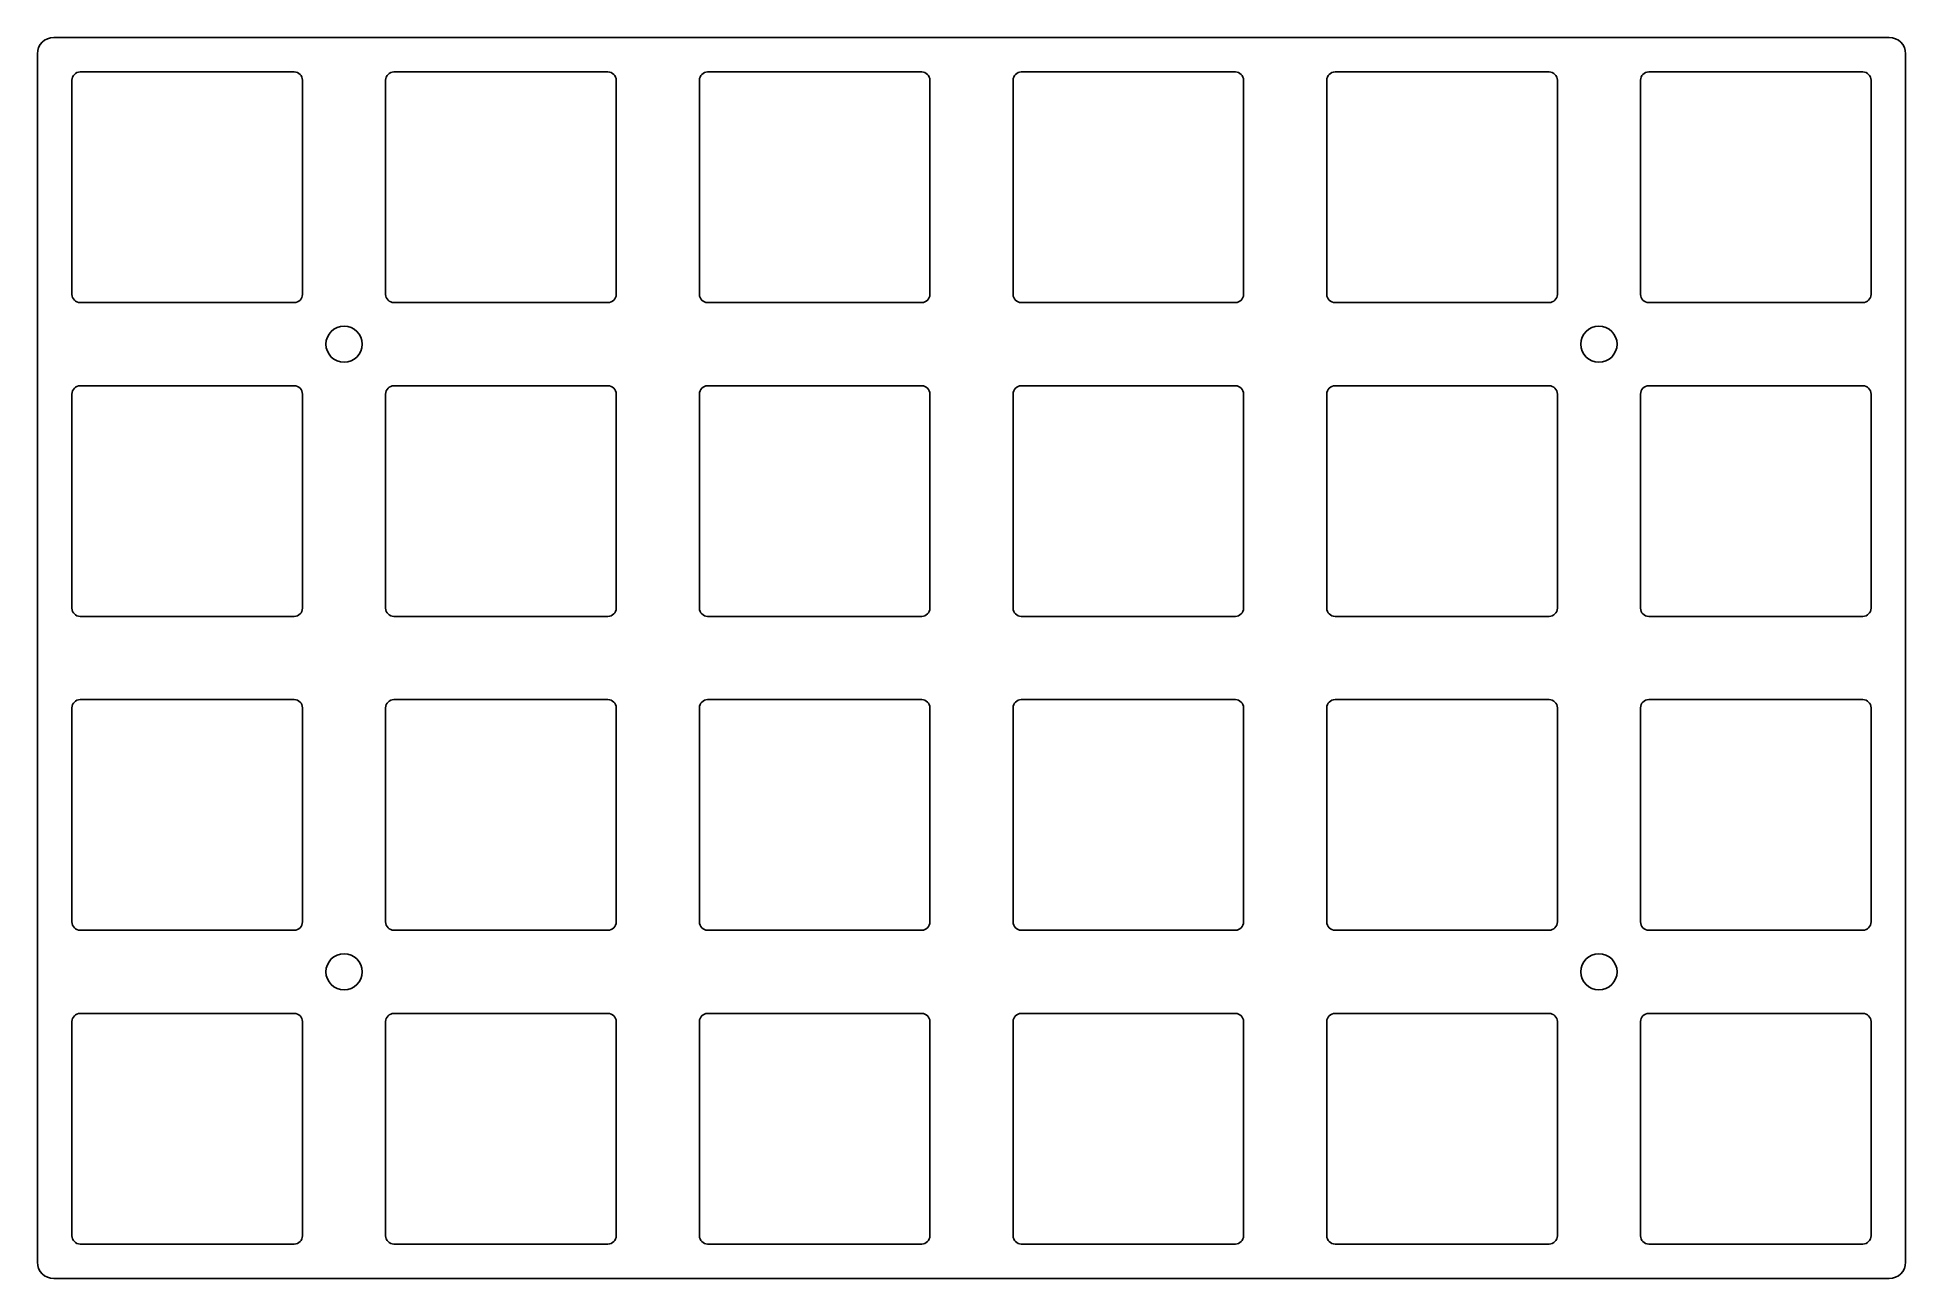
# Model space of a CAD drawing. Extents: x 10 to 123, y -131 to -55.
import ezdxf

# ---------------------------------------------------------------- set-up
doc = ezdxf.new("R2010")
doc.units = 0
doc.layers.add('WHITE', color=7, linetype='CONTINUOUS')

msp = doc.modelspace()

# ---------------------------------------------------------------- linework, layer by layer
at = {"layer": 'WHITE', "linetype": 'CONTINUOUS'}
for p, q in [((10.95, -55.194), (122.4, -55.194)), ((9.95, -129.544), (9.95, -56.194)), ((123.4, -56.194), (123.4, -129.544)), ((12.05, -70.794), (12.05, -57.794)), ((12.55, -57.294), (25.55, -57.294)), ((26.05, -57.794), (26.05, -70.794)), ((31.1, -70.794), (31.1, -57.794)), ((31.6, -57.294), (44.6, -57.294)), ((45.1, -57.794), (45.1, -70.794)), ((50.15, -70.794), (50.15, -57.794)), ((50.65, -57.294), (63.65, -57.294)), ((64.15, -57.794), (64.15, -70.794)), ((69.2, -70.794), (69.2, -57.794)), ((69.7, -57.294), (82.7, -57.294)), ((83.2, -57.794), (83.2, -70.794)), ((88.25, -70.794), (88.25, -57.794)), ((88.75, -57.294), (101.75, -57.294)), ((102.25, -57.794), (102.25, -70.794)), ((107.3, -70.794), (107.3, -57.794)), ((107.8, -57.294), (120.8, -57.294)), ((121.3, -57.794), (121.3, -70.794)), ((25.55, -71.294), (12.55, -71.294)), ((44.6, -71.294), (31.6, -71.294)), ((63.65, -71.294), (50.65, -71.294)), ((82.7, -71.294), (69.7, -71.294)), ((101.75, -71.294), (88.75, -71.294)), ((120.8, -71.294), (107.8, -71.294)), ((12.05, -89.844), (12.05, -76.844)), ((12.55, -76.344), (25.55, -76.344)), ((26.05, -76.844), (26.05, -89.844)), ((31.1, -89.844), (31.1, -76.844)), ((31.6, -76.344), (44.6, -76.344)), ((45.1, -76.844), (45.1, -89.844)), ((50.15, -89.844), (50.15, -76.844)), ((50.65, -76.344), (63.65, -76.344)), ((64.15, -76.844), (64.15, -89.844)), ((69.2, -89.844), (69.2, -76.844)), ((69.7, -76.344), (82.7, -76.344)), ((83.2, -76.844), (83.2, -89.844)), ((88.25, -89.844), (88.25, -76.844)), ((88.75, -76.344), (101.75, -76.344)), ((102.25, -76.844), (102.25, -89.844)), ((107.3, -89.844), (107.3, -76.844)), ((107.8, -76.344), (120.8, -76.344)), ((121.3, -76.844), (121.3, -89.844)), ((25.55, -90.344), (12.55, -90.344)), ((44.6, -90.344), (31.6, -90.344)), ((63.65, -90.344), (50.65, -90.344)), ((82.7, -90.344), (69.7, -90.344)), ((101.75, -90.344), (88.75, -90.344)), ((120.8, -90.344), (107.8, -90.344)), ((12.05, -108.894), (12.05, -95.894)), ((12.55, -95.394), (25.55, -95.394)), ((26.05, -95.894), (26.05, -108.894)), ((31.1, -108.894), (31.1, -95.894)), ((31.6, -95.394), (44.6, -95.394)), ((45.1, -95.894), (45.1, -108.894)), ((50.15, -108.894), (50.15, -95.894)), ((50.65, -95.394), (63.65, -95.394)), ((64.15, -95.894), (64.15, -108.894)), ((69.2, -108.894), (69.2, -95.894)), ((69.7, -95.394), (82.7, -95.394)), ((83.2, -95.894), (83.2, -108.894)), ((88.25, -108.894), (88.25, -95.894)), ((88.75, -95.394), (101.75, -95.394)), ((102.25, -95.894), (102.25, -108.894)), ((107.3, -108.894), (107.3, -95.894)), ((107.8, -95.394), (120.8, -95.394)), ((121.3, -95.894), (121.3, -108.894)), ((25.55, -109.394), (12.55, -109.394)), ((44.6, -109.394), (31.6, -109.394)), ((63.65, -109.394), (50.65, -109.394)), ((82.7, -109.394), (69.7, -109.394)), ((101.75, -109.394), (88.75, -109.394)), ((120.8, -109.394), (107.8, -109.394)), ((12.55, -114.444), (25.55, -114.444)), ((31.6, -114.444), (44.6, -114.444)), ((50.65, -114.444), (63.65, -114.444)), ((69.7, -114.444), (82.7, -114.444)), ((88.75, -114.444), (101.75, -114.444)), ((107.8, -114.444), (120.8, -114.444)), ((12.05, -127.944), (12.05, -114.944)), ((26.05, -114.944), (26.05, -127.944)), ((31.1, -127.944), (31.1, -114.944)), ((45.1, -114.944), (45.1, -127.944)), ((50.15, -127.944), (50.15, -114.944)), ((64.15, -114.944), (64.15, -127.944)), ((69.2, -127.944), (69.2, -114.944)), ((83.2, -114.944), (83.2, -127.944)), ((88.25, -127.944), (88.25, -114.944)), ((102.25, -114.944), (102.25, -127.944)), ((107.3, -127.944), (107.3, -114.944)), ((121.3, -114.944), (121.3, -127.944)), ((25.55, -128.444), (12.55, -128.444)), ((44.6, -128.444), (31.6, -128.444)), ((63.65, -128.444), (50.65, -128.444)), ((82.7, -128.444), (69.7, -128.444)), ((101.75, -128.444), (88.75, -128.444)), ((120.8, -128.444), (107.8, -128.444)), ((122.4, -130.544), (10.95, -130.544))]:
    msp.add_line(p, q, dxfattribs=at)
at = {"layer": 'WHITE'}
for centre in [(28.575, -73.819), (104.775, -73.819), (28.575, -111.919), (104.775, -111.919)]:
    msp.add_circle(centre, 1.1, dxfattribs=at)
for centre, radius, start, end in [((10.95, -56.194), 1, 90, 180), ((122.4, -56.194), 1, 0, 90), ((12.55, -57.794), 0.5, 90, 180), ((25.55, -57.794), 0.5, 0, 90), ((31.6, -57.794), 0.5, 90, 180), ((44.6, -57.794), 0.5, 0, 90), ((50.65, -57.794), 0.5, 90, 180), ((63.65, -57.794), 0.5, 0, 90), ((69.7, -57.794), 0.5, 90, 180), ((82.7, -57.794), 0.5, 0, 90), ((88.75, -57.794), 0.5, 90, 180), ((101.75, -57.794), 0.5, 0, 90), ((107.8, -57.794), 0.5, 90, 180), ((120.8, -57.794), 0.5, 0, 90), ((12.55, -70.794), 0.5, -180, -90), ((25.55, -70.794), 0.5, -90, 0), ((31.6, -70.794), 0.5, -180, -90), ((44.6, -70.794), 0.5, -90, 0), ((50.65, -70.794), 0.5, -180, -90), ((63.65, -70.794), 0.5, -90, 0), ((69.7, -70.794), 0.5, -180, -90), ((82.7, -70.794), 0.5, -90, 0), ((88.75, -70.794), 0.5, -180, -90), ((101.75, -70.794), 0.5, -90, 0), ((107.8, -70.794), 0.5, -180, -90), ((120.8, -70.794), 0.5, -90, 0), ((12.55, -76.844), 0.5, 90, 180), ((25.55, -76.844), 0.5, 0, 90), ((31.6, -76.844), 0.5, 90, 180), ((44.6, -76.844), 0.5, 0, 90), ((50.65, -76.844), 0.5, 90, 180), ((63.65, -76.844), 0.5, 0, 90), ((69.7, -76.844), 0.5, 90, 180), ((82.7, -76.844), 0.5, 0, 90), ((88.75, -76.844), 0.5, 90, 180), ((101.75, -76.844), 0.5, 0, 90), ((107.8, -76.844), 0.5, 90, 180), ((120.8, -76.844), 0.5, 0, 90), ((12.55, -89.844), 0.5, -180, -90), ((25.55, -89.844), 0.5, -90, 0), ((31.6, -89.844), 0.5, -180, -90), ((44.6, -89.844), 0.5, -90, 0), ((50.65, -89.844), 0.5, -180, -90), ((63.65, -89.844), 0.5, -90, 0), ((69.7, -89.844), 0.5, -180, -90), ((82.7, -89.844), 0.5, -90, 0), ((88.75, -89.844), 0.5, -180, -90), ((101.75, -89.844), 0.5, -90, 0), ((107.8, -89.844), 0.5, -180, -90), ((120.8, -89.844), 0.5, -90, 0), ((12.55, -95.894), 0.5, 90, 180), ((25.55, -95.894), 0.5, 0, 90), ((31.6, -95.894), 0.5, 90, 180), ((44.6, -95.894), 0.5, 0, 90), ((50.65, -95.894), 0.5, 90, 180), ((63.65, -95.894), 0.5, 0, 90), ((69.7, -95.894), 0.5, 90, 180), ((82.7, -95.894), 0.5, 0, 90), ((88.75, -95.894), 0.5, 90, 180), ((101.75, -95.894), 0.5, 0, 90), ((107.8, -95.894), 0.5, 90, 180), ((120.8, -95.894), 0.5, 0, 90), ((12.55, -108.894), 0.5, -180, -90), ((25.55, -108.894), 0.5, -90, 0), ((31.6, -108.894), 0.5, -180, -90), ((44.6, -108.894), 0.5, -90, 0), ((50.65, -108.894), 0.5, -180, -90), ((63.65, -108.894), 0.5, -90, 0), ((69.7, -108.894), 0.5, -180, -90), ((82.7, -108.894), 0.5, -90, 0), ((88.75, -108.894), 0.5, -180, -90), ((101.75, -108.894), 0.5, -90, 0), ((107.8, -108.894), 0.5, -180, -90), ((120.8, -108.894), 0.5, -90, 0), ((12.55, -114.944), 0.5, 90, 180), ((25.55, -114.944), 0.5, 0, 90), ((31.6, -114.944), 0.5, 90, 180), ((44.6, -114.944), 0.5, 0, 90), ((50.65, -114.944), 0.5, 90, 180), ((63.65, -114.944), 0.5, 0, 90), ((69.7, -114.944), 0.5, 90, 180), ((82.7, -114.944), 0.5, 0, 90), ((88.75, -114.944), 0.5, 90, 180), ((101.75, -114.944), 0.5, 0, 90), ((107.8, -114.944), 0.5, 90, 180), ((120.8, -114.944), 0.5, 0, 90), ((12.55, -127.944), 0.5, -180, -90), ((25.55, -127.944), 0.5, -90, 0), ((31.6, -127.944), 0.5, -180, -90), ((44.6, -127.944), 0.5, -90, 0), ((50.65, -127.944), 0.5, -180, -90), ((63.65, -127.944), 0.5, -90, 0), ((69.7, -127.944), 0.5, -180, -90), ((82.7, -127.944), 0.5, -90, 0), ((88.75, -127.944), 0.5, -180, -90), ((101.75, -127.944), 0.5, -90, 0), ((107.8, -127.944), 0.5, -180, -90), ((120.8, -127.944), 0.5, -90, 0), ((10.95, -129.544), 1, -180, -90), ((122.4, -129.544), 1, -90, 0)]:
    msp.add_arc(centre, radius, start, end, dxfattribs=at)

doc.saveas('drawing.dxf')
